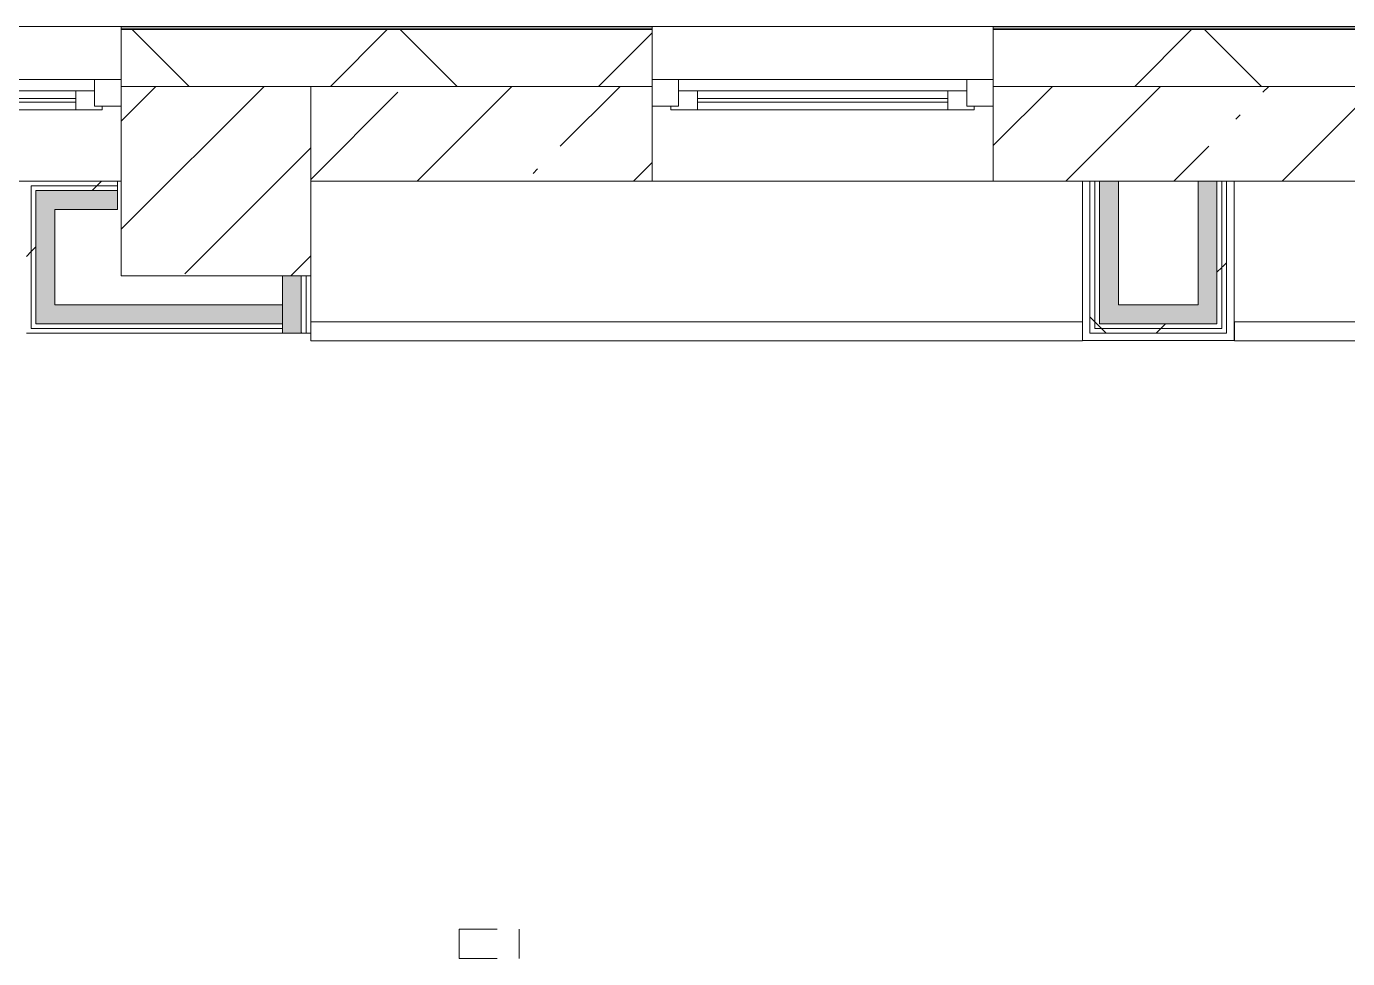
# Model space of a CAD drawing. Header units: millimetres. Extents: x -2911 to 191903, y -8553 to 29000.
# Drawn here: x 175270 to 178755, y 19100 to 21558 of the extents above; entities that cross this region are included whole.
import ezdxf

# ---------------------------------------------------------------- set-up
doc = ezdxf.new("R2010")
doc.units = ezdxf.units.MM
doc.linetypes.add('200_ШТРИХ__ш1_п0_6_', pattern=[160, 100, -60])
for name, color, linetype, lineweight in [('A-DETL-MBND', 7, '200_ШТРИХ__ш1_п0_6_', 9), ('A-GLAZ-1', 7, 'Continuous', 5), ('A-WALL', 7, 'Continuous', 9), ('A-WALL-4', 7, 'Continuous', 5), ('I-WALL-3', 7, 'Continuous', 5), ('S-COLS-2', 7, 'Continuous', 5)]:
    doc.layers.add(name, color=color, linetype=linetype, lineweight=lineweight)
for name, color, linetype, lineweight, true_color in [('A-FLOR-3', 7, 'Continuous', 5, 0xaaaaaa), ('I-WALL-1', 7, 'Continuous', 5, 0xe7e7e7), ('I-WALL-2', 7, 'Continuous', 9, 0xe7e7e7)]:
    doc.layers.add(name, color=color, linetype=linetype, lineweight=lineweight, true_color=true_color)
pattern_1 = [(45, (59919.9, 0), (-530.33, 530.33), []), (135, (59919.9, 0), (-530.33, -530.33), [])]

# ---------------------------------------------------------------- blocks, each defined once
blk = doc.blocks.new('120_Окно_СКБ_2Ст_Фрамуга сверху - 120_Окно_СКБ_2Ст_2300х2500_h_ ДОО-V130-2_5_1_птичка')
at = {"layer": 'A-GLAZ-1'}
for p, q in [((-1150, -127), (-1150, -57)), ((-1150, -57), (-1080, -57)), ((1150, -57), (-1150, -57)), ((-1080, -57), (-1080, -127)), ((-1080, -57), (1080, -57)), ((520, -127), (520, -57)), ((520, -57), (590, -57)), ((590, -57), (590, -127)), ((1080, -127), (1080, -57)), ((1080, -57), (1150, -57)), ((1150, -57), (1150, -127)), ((520, -87), (-1080, -87)), ((-1080, -87), (-1080, -127)), ((-1030, -137), (-1030, -87)), ((470, -137), (470, -87)), ((520, -127), (520, -87)), ((1080, -87), (590, -87)), ((590, -87), (590, -127)), ((640, -137), (640, -87)), ((1030, -137), (1030, -87)), ((1080, -127), (1080, -87)), ((-1080, -127), (-1150, -127)), ((-1150, -127), (-1100, -127)), ((-1080, -127), (-1100, -127)), ((-1100, -127), (-1100, -137)), ((-1100, -137), (540, -137)), ((540, -137), (-1100, -137)), ((-1030, -107), (470, -107)), ((470, -117), (-1030, -117)), ((590, -127), (520, -127)), ((540, -127), (520, -127)), ((540, -127), (570, -127)), ((540, -127), (570, -127)), ((540, -137), (540, -127)), ((590, -127), (570, -127)), ((570, -127), (570, -137)), ((570, -137), (1100, -137)), ((1100, -137), (570, -137)), ((640, -107), (1030, -107)), ((1030, -117), (640, -117)), ((1150, -127), (1080, -127)), ((1100, -127), (1080, -127)), ((1100, -127), (1150, -127)), ((1100, -137), (1100, -127))]:
    blk.add_line(p, q, dxfattribs=at)
blk = doc.blocks.new('120_Окно_СКБ_1Ст - 120_Окно_СКБ_1Ст 900х2500_h_ с форточкой-22877787-2_5_1_птичка')
at = {"layer": 'A-GLAZ-1'}
for p, q in [((-450, -127), (-450, -57)), ((-450, -57), (-380, -57)), ((450, -57), (-450, -57)), ((-380, -57), (-380, -127)), ((380, -127), (380, -57)), ((380, -57), (450, -57)), ((450, -57), (450, -127)), ((380, -87), (-380, -87)), ((-380, -87), (-380, -127)), ((-330, -137), (-330, -87)), ((330, -137), (330, -87)), ((380, -127), (380, -87)), ((-380, -127), (-450, -127)), ((-450, -127), (-400, -127)), ((-380, -127), (-400, -127)), ((-400, -127), (-400, -137)), ((-400, -137), (400, -137)), ((400, -137), (-400, -137)), ((-330, -107), (330, -107)), ((330, -117), (-330, -117)), ((450, -127), (380, -127)), ((400, -127), (380, -127)), ((400, -127), (450, -127)), ((400, -137), (400, -127))]:
    blk.add_line(p, q, dxfattribs=at)
blk = doc.blocks.new('BSC_Колонна _Прямоугольная - 500х500-23282985-2_5_1_птичка')
at = {"layer": 'S-COLS-2'}
h = blk.add_hatch(dxfattribs=at)
h.set_pattern_fill('FP_154', color=256, style=0, pattern_type=2)
h.set_pattern_definition([(45, (-115850.45, -21150), (-285.1231, 285.1231), []), (45, (-115565.32, -21150), (-285.1231, 285.1231), [504.031, -100.806, 16.764, -84.042])])
h.paths.add_polyline_path([(-250, -250), (250, -250), (250, 250), (-250, 250), (-250, -95.3)])
for p, q in [((250, 250), (-250, 250)), ((-250, 250), (-250, -250)), ((250, -250), (250, 250)), ((-250, -250), (250, -250))]:
    blk.add_line(p, q, dxfattribs=at)

msp = doc.modelspace()

# ---------------------------------------------------------------- hatches: boundary and pattern name
at = {"layer": 'A-WALL-4'}
h = msp.add_hatch(dxfattribs=at)
h.set_pattern_fill('FP_76', color=256, style=0, pattern_type=2)
h.set_pattern_definition([(45, (59919.87, 0), (-353.5534, 353.5534), []), (135, (59919.87, 0), (-353.5534, -353.5534), [])])
h.paths.add_polyline_path([(185149.9, 21400), (185149.9, 21550), (180070.1, 21550), (180070.1, 21400), (184999.9, 21400)])
h.paths.add_polyline_path([(179170.1, 21400), (179170.1, 21550), (177820.3, 21550), (177820.3, 21400), (178426.7, 21400)])
h.paths.add_polyline_path([(166369, 21400), (166770.3, 21400), (166770.3, 21550), (165470.1, 21550), (165470.1, 21400), (165969.9, 21400)])
h.paths.add_polyline_path([(168970.3, 21400), (168970.3, 21550), (167670.3, 21550), (167670.3, 21400), (168224, 21400)])
h.paths.add_polyline_path([(169870.3, 21400), (171169.9, 21400), (171169.9, 21550), (169870.3, 21550)])
h.paths.add_polyline_path([(176020.3, 21400), (176920.3, 21400), (176920.3, 21550), (175520.3, 21550), (175520.3, 21400), (175644.2, 21400)])
h.paths.add_polyline_path([(172069.9, 21400), (173220.3, 21400), (173220.3, 21550), (172069.9, 21550)])
h.paths.add_polyline_path([(159876.3, 21400), (161069.9, 21400), (161069.9, 21550), (156529.9, 21550), (156529.9, 21400), (158948.8, 21400)])
h.paths.add_polyline_path([(161969.9, 21400), (163170.1, 21400), (163170.1, 21550), (161969.9, 21550)])
h.paths.add_polyline_path([(153229.9, 21400), (153229.9, 21550), (152979.9, 21550), (152979.9, 21400)])
at = {"layer": 'I-WALL-1'}
for points in [[(175510.3, 21075), (175510.3, 21125), (175345.3, 21125), (175345.3, 21075)], [(175995.3, 20749), (175995.3, 20900), (175945.3, 20900), (175945.3, 20749)]]:
    msp.add_hatch(color=256, dxfattribs=at).paths.add_polyline_path(points)
at = {"layer": 'I-WALL-2'}
for points in [[(175295.3, 20774), (175345.3, 20774), (175345.3, 21125), (175295.3, 21125), (175295.3, 21054.7)], [(178150.4, 20774), (178150.4, 21150), (178100.4, 21150), (178100.4, 20774)], [(178410.4, 20824), (178410.4, 21150), (178360.4, 21150), (178360.4, 20824)], [(175345.3, 20774), (175945.3, 20774), (175945.3, 20824), (175345.3, 20824)], [(178150.4, 20774), (178410.4, 20774), (178410.4, 20824), (178150.4, 20824)]]:
    msp.add_hatch(color=256, dxfattribs=at).paths.add_polyline_path(points)
at = {"layer": 'I-WALL-3'}
h = msp.add_hatch(dxfattribs=at)
h.set_pattern_fill('FP_84', color=256, style=0, pattern_type=2)
h.set_pattern_definition([(45, (59919.87, 0), (-285.1231, 285.1231), []), (45, (60205, 0), (-285.1231, 285.1231), [504.031, -100.806, 16.764, -84.042])])
h.paths.add_polyline_path([(172069.9, 21150), (173220.3, 21150), (173220.3, 21400), (172069.9, 21400)])
h.paths.add_polyline_path([(176020.3, 21150), (176920.3, 21150), (176920.3, 21400), (176020.3, 21400), (176020.3, 21239.3)])
h.paths.add_polyline_path([(181129.9, 21150), (181129.9, 21400), (180769.9, 21400), (180769.9, 21150)])
h.paths.add_polyline_path([(178435.4, 21150), (179170.1, 21150), (179170.1, 21400), (177820.3, 21400), (177820.3, 21150), (178426.7, 21150)])
h.paths.add_polyline_path([(161057.4, 21150), (161069.9, 21150), (161069.9, 21400), (160719.9, 21400), (160719.9, 21150), (161044.9, 21150)])
h.paths.add_polyline_path([(162658.9, 21150), (163170.1, 21150), (163170.1, 21400), (161969.9, 21400), (161969.9, 21150)])
h.paths.add_polyline_path([(165969.9, 21150), (166770.3, 21150), (166770.3, 21400), (165969.9, 21400)])
h.paths.add_polyline_path([(168224, 21150), (168970.3, 21150), (168970.3, 21400), (167670.3, 21400), (167670.3, 21150), (168144.9, 21150)])
h.paths.add_polyline_path([(171169.9, 21150), (171169.9, 21400), (170969.9, 21400), (170969.9, 21150), (171006.6, 21150)])
h.paths.add_polyline_path([(170269.9, 21150), (170269.9, 21400), (169870.3, 21400), (169870.3, 21150), (170079.1, 21150)])
h = msp.add_hatch(dxfattribs=at)
h.set_pattern_fill('FP_188', color=256, style=0, pattern_type=2)
h.set_pattern_definition(pattern_1)
h.paths.add_polyline_path([(175270.3, 20749), (175282.8, 20749), (175282.8, 21150), (175270.3, 21150), (175270.3, 21054.7)])
h = msp.add_hatch(dxfattribs=at)
h.set_pattern_fill('FP_188', color=256, style=0, pattern_type=2)
h.set_pattern_definition(pattern_1)
h.paths.add_polyline_path([(175345.3, 21137.5), (175510.3, 21137.5), (175510.3, 21150), (175282.8, 21150), (175282.8, 21137.5), (175295.3, 21137.5)])
h = msp.add_hatch(dxfattribs=at)
h.set_pattern_fill('FP_188', color=256, style=0, pattern_type=2)
h.set_pattern_definition(pattern_1)
h.paths.add_polyline_path([(175282.8, 20761.5), (175295.3, 20761.5), (175295.3, 21137.5), (175282.8, 21137.5), (175282.8, 21054.7)])
h = msp.add_hatch(dxfattribs=at)
h.set_pattern_fill('FP_188', color=256, style=0, pattern_type=2)
h.set_pattern_definition(pattern_1)
h.paths.add_polyline_path([(175510.3, 21125), (175510.3, 21137.5), (175295.3, 21137.5), (175295.3, 21125), (175345.3, 21125)])
h = msp.add_hatch(dxfattribs=at)
h.set_pattern_fill('FP_188', color=256, style=0, pattern_type=2)
h.set_pattern_definition(pattern_1)
h.paths.add_polyline_path([(178087.9, 20749), (178087.9, 21150), (178075.4, 21150), (178075.4, 20749)])
h = msp.add_hatch(dxfattribs=at)
h.set_pattern_fill('FP_188', color=256, style=0, pattern_type=2)
h.set_pattern_definition(pattern_1)
h.paths.add_polyline_path([(178100.4, 20761.5), (178100.4, 21150), (178087.9, 21150), (178087.9, 20761.5)])
h = msp.add_hatch(dxfattribs=at)
h.set_pattern_fill('FP_188', color=256, style=0, pattern_type=2)
h.set_pattern_definition(pattern_1)
h.paths.add_polyline_path([(178410.4, 20774), (178422.9, 20774), (178422.9, 21150), (178410.4, 21150), (178410.4, 20824)])
h = msp.add_hatch(dxfattribs=at)
h.set_pattern_fill('FP_188', color=256, style=0, pattern_type=2)
h.set_pattern_definition(pattern_1)
h.paths.add_polyline_path([(178435.4, 20761.5), (178435.4, 21150), (178422.9, 21150), (178426.7, 20761.5)])
h = msp.add_hatch(dxfattribs=at)
h.set_pattern_fill('FP_188', color=256, style=0, pattern_type=2)
h.set_pattern_definition(pattern_1)
h.paths.add_polyline_path([(176007.8, 20749), (176007.8, 20900), (175995.3, 20900), (175995.3, 20749)])
h = msp.add_hatch(dxfattribs=at)
h.set_pattern_fill('FP_188', color=256, style=0, pattern_type=2)
h.set_pattern_definition(pattern_1)
h.paths.add_polyline_path([(178100.4, 20761.5), (178422.9, 20761.5), (178422.9, 20774), (178100.4, 20774)])
h = msp.add_hatch(dxfattribs=at)
h.set_pattern_fill('FP_188', color=256, style=0, pattern_type=2)
h.set_pattern_definition(pattern_1)
h.paths.add_polyline_path([(178435.4, 20749), (178435.4, 20761.5), (178087.9, 20761.5), (178087.9, 20749), (178426.7, 20749)])

# ---------------------------------------------------------------- linework, layer by layer
at = {"layer": 'A-DETL-MBND'}
for p, q in [((176411.9, 19100), (176411.9, 19177.5)), ((176411.9, 19177.5), (176569.9, 19177.5)), ((176569.9, 19177.5), (176569.9, 19100)), ((176411.9, 19100), (176569.9, 19100))]:
    msp.add_line(p, q, dxfattribs=at)
at = {"layer": 'A-FLOR-3'}
for p, q in [((178055.4, 20779), (178055.4, 21150)), ((178455.4, 21150), (178455.4, 20730)), ((178455.4, 20730), (178055.4, 20730))]:
    msp.add_line(p, q, dxfattribs=at)
at = {"layer": 'A-WALL'}
for p, q in [((176920.3, 21553), (175520.3, 21553)), ((176920.3, 21550), (175520.3, 21550)), ((179170.1, 21553), (177820.3, 21553)), ((179170.1, 21550), (177820.3, 21550)), ((176920.3, 21400), (176020.3, 21400)), ((179170.1, 21400), (177820.3, 21400)), ((175345.3, 21150), (175282.8, 21150)), ((175282.8, 20761.5), (175282.8, 21137.5)), ((175510.3, 21137.5), (175282.8, 21137.5)), ((175295.3, 20774), (175295.3, 21125)), ((175510.3, 21125), (175295.3, 21125)), ((178150.4, 21150), (178075.4, 21150)), ((178087.9, 20761.5), (178087.9, 21150)), ((178100.4, 20774), (178100.4, 21150)), ((178435.4, 21150), (178360.4, 21150)), ((178410.4, 21150), (178410.4, 20774)), ((178422.9, 21150), (178422.9, 20761.5)), ((175995.3, 20749), (175995.3, 20900)), ((176007.8, 20749), (176007.8, 20900)), ((175945.3, 20774), (175295.3, 20774)), ((178410.4, 20774), (178100.4, 20774)), ((175945.3, 20761.5), (175282.8, 20761.5)), ((178422.9, 20761.5), (178087.9, 20761.5))]:
    msp.add_line(p, q, dxfattribs=at)
at = {"layer": 'A-WALL-4'}
for p, q in [((185157.9, 21558), (172069.9, 21558)), ((175520.3, 21558), (175520.3, 21400)), ((176920.3, 21400), (176920.3, 21558)), ((177820.3, 21558), (177820.3, 21400))]:
    msp.add_line(p, q, dxfattribs=at)
at = {"layer": 'I-WALL-3'}
for p, q in [((176920.3, 21150), (176920.3, 21400)), ((177820.3, 21400), (177820.3, 21150)), ((175520.3, 21150), (170969.9, 21150)), ((175510.3, 21075), (175510.3, 21150)), ((178075.4, 21150), (176020.3, 21150)), ((178075.4, 21150), (178075.4, 20749)), ((178150.4, 21150), (178360.4, 21150)), ((178150.4, 20824), (178150.4, 21150)), ((178360.4, 21150), (178360.4, 20824)), ((180069.9, 21150), (178435.4, 21150)), ((178435.4, 20749), (178435.4, 21150)), ((175345.3, 20824), (175345.3, 21075)), ((175345.3, 21075), (175510.3, 21075)), ((175945.3, 20900), (175945.3, 20749)), ((176020.3, 20729), (176020.3, 20900)), ((175945.3, 20824), (175345.3, 20824)), ((178360.4, 20824), (178150.4, 20824)), ((176020.3, 20779), (178055.4, 20779)), ((178055.4, 20729), (178055.4, 20779)), ((178456.4, 20779), (180050.1, 20779)), ((178456.4, 20779), (178456.4, 20729)), ((175270.3, 20749), (176020.3, 20749)), ((178075.4, 20749), (178435.4, 20749)), ((178055.4, 20729), (176020.3, 20729)), ((180050.1, 20729), (178456.4, 20729))]:
    msp.add_line(p, q, dxfattribs=at)

# ---------------------------------------------------------------- block references
at = {"layer": 'A-GLAZ-1'}
for name, p in [('120_Окно_СКБ_2Ст_Фрамуга сверху - 120_Окно_СКБ_2Ст_2300х2500_h_ ДОО-V130-2_5_1_птичка', (174370.3, 21475)), ('120_Окно_СКБ_1Ст - 120_Окно_СКБ_1Ст 900х2500_h_ с форточкой-22877787-2_5_1_птичка', (177370.3, 21475))]:
    msp.add_blockref(name, p, dxfattribs=at)
at = {"layer": 'S-COLS-2'}
msp.add_blockref('BSC_Колонна _Прямоугольная - 500х500-23282985-2_5_1_птичка', (175770.3, 21150), dxfattribs=at)

doc.saveas('drawing.dxf')
